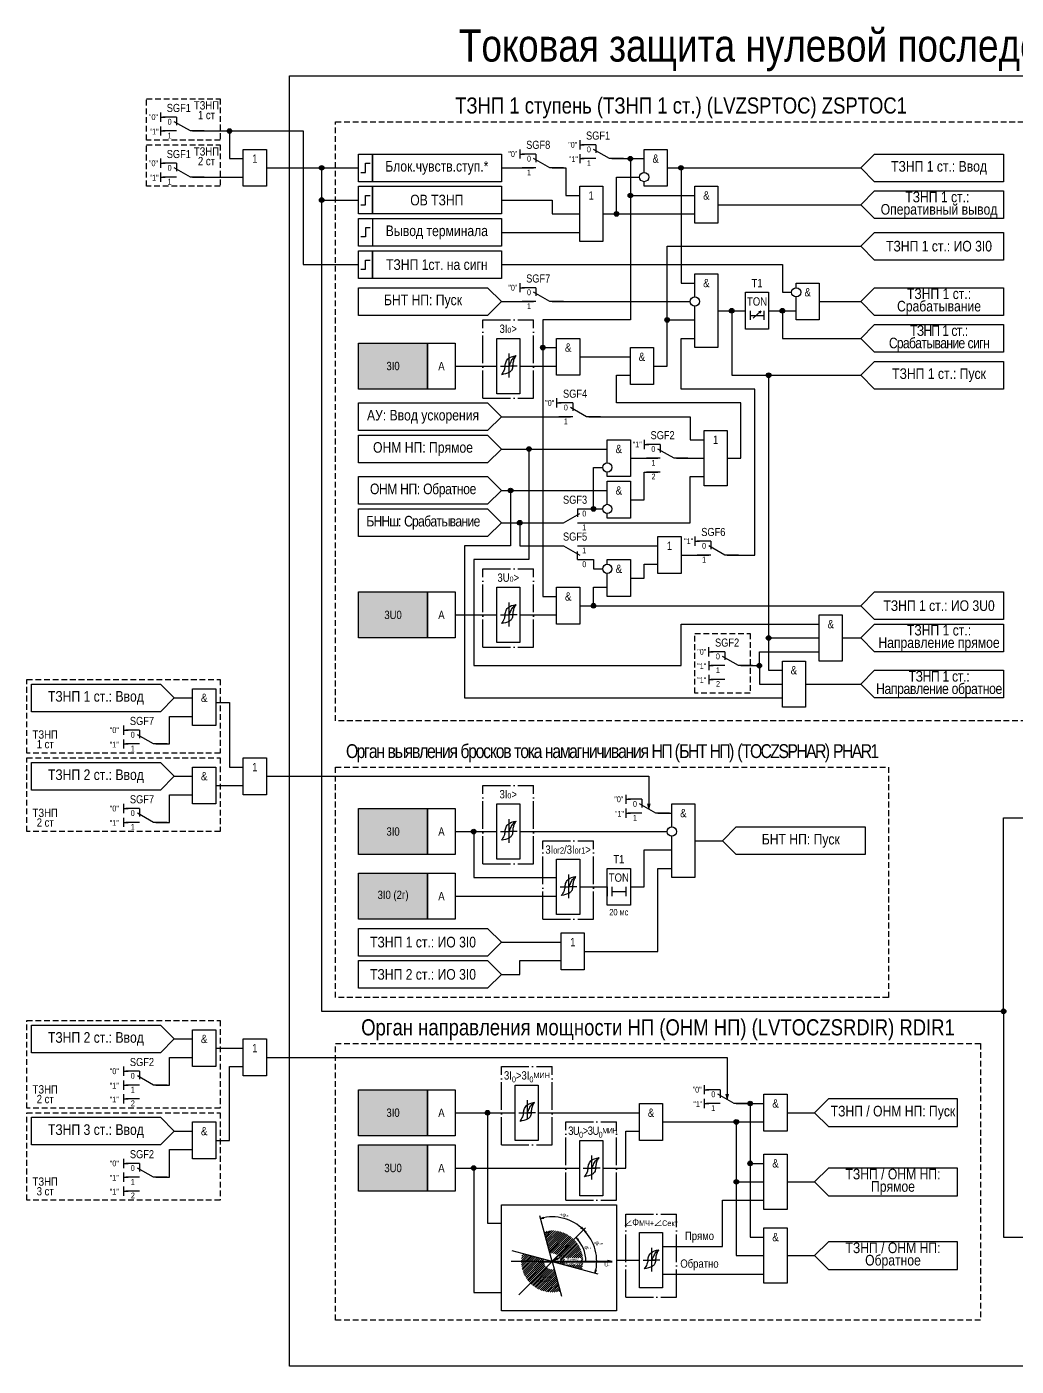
# Model space of a CAD drawing. Header units: millimetres. Extents: x -57 to 2715, y -449 to 291.
# Drawn here: x -57 to 157.8, y 0 to 290.6 of the extents above; entities that cross this region are included whole.
import ezdxf
from ezdxf.enums import TextEntityAlignment as Align

# ---------------------------------------------------------------- set-up
doc = ezdxf.new("R2010")
doc.units = ezdxf.units.MM
doc.linetypes.add('ACAD_ISO04W100', pattern=[30, 24, -3, 0, -3])
doc.linetypes.add('штриховая2', pattern=[0.375, 0.25, -0.125])
doc.layers.add('TEXT', color=7, linetype='Continuous', lineweight=25)
doc.layers.add('Основная', color=7, linetype='Continuous')
doc.styles.add('1.8_Gost_RD', font='ARIALN.TTF', dxfattribs={"height": 1.8})
doc.styles.add('2.5_Gost_RD', font='ARIALN.TTF', dxfattribs={"height": 2.5})
doc.styles.add('3.5_Gost_RD', font='ARIALN.TTF', dxfattribs={"height": 3.5})
doc.styles.add('5.0_Gost_RD', font='ARIALN.TTF', dxfattribs={"height": 5})
doc.styles.add('Вывод', font='ARIALN.TTF', dxfattribs={"height": 2.5})
doc.styles.add('Компонент', font='ARIALN.TTF', dxfattribs={"height": 3.5})

# ---------------------------------------------------------------- blocks, each defined once
blk = doc.blocks.new('*U90')
at = {"layer": 'Основная', "linetype": 'ACAD_ISO04W100', "ltscale": 0.25}
for p, q in [((0, 0), (11, 0)), ((0, -17), (0, 0)), ((11, -17), (11, 0)), ((0, -17), (11, -17))]:
    blk.add_line(p, q, dxfattribs=at)
at = {"layer": 'Основная', "style": 'Компонент'}
blk.add_attdef('ОУ', text='', height=3.5, dxfattribs=at).set_placement((11, 0), align=Align.MIDDLE_CENTER)
blk = doc.blocks.new('Точка')
at = {"ltscale": 100}
h = blk.add_hatch(color=256, dxfattribs=at)
h.dxf.hatch_style = 1
edge = h.paths.add_edge_path()
edge.add_arc((0, 0), 0.5, 0, 360)
blk.add_circle((0, 0), 0.5, dxfattribs=at)
blk = doc.blocks.new('*U71')
at = {"layer": 'Основная', "linetype": 'ACAD_ISO04W100', "ltscale": 0.25}
for p, q in [((0, 0), (11, 0)), ((0, -18), (0, 0)), ((11, -18), (11, 0)), ((0, -18), (11, -18))]:
    blk.add_line(p, q, dxfattribs=at)
at = {"layer": 'Основная', "style": 'Компонент'}
blk.add_attdef('ОУ', text='', height=3.5, dxfattribs=at).set_placement((11, 0), align=Align.MIDDLE_CENTER)
blk = doc.blocks.new('*U70')
at = {"layer": 'Основная', "linetype": 'ACAD_ISO04W100', "ltscale": 0.25}
for p, q in [((0, 0), (11, 0)), ((0, -17), (0, 0)), ((11, -17), (11, 0)), ((0, -17), (11, -17))]:
    blk.add_line(p, q, dxfattribs=at)
at = {"layer": 'Основная', "style": 'Компонент'}
blk.add_attdef('ОУ', text='', height=3.5, dxfattribs=at).set_placement((11, 0), align=Align.MIDDLE_CENTER)
blk = doc.blocks.new('*U80')
at = {"layer": 'Основная', "ltscale": 0.35}
blk.add_line((6, 6), (6, 2.5), dxfattribs=at)
at = {"layer": 'Основная', "color": 0}
blk.add_line((0, 0), (7, 4), dxfattribs=at)
blk = doc.blocks.new('*U92')
at = {"layer": 'Основная', "color": 0}
for p, q in [((-3, 6), (-9, 6)), ((-3, 0), (-9, 0)), ((9, 0), (3, 0))]:
    blk.add_line(p, q, dxfattribs=at)
at = {"layer": 'Основная', "color": 0, "ltscale": 0.25, "xscale": -1}
blk.add_blockref('*U80', (3, 0), dxfattribs=at)
at = {"layer": 'Основная'}
for tag, height, style, p in [('ОУ', 3.5, 'Компонент', (-2, 10)), ('В1', 2.5, 'Вывод', (-13, 6)), ('В2', 2.5, 'Вывод', (-6, 4)), ('В3', 2.5, 'Вывод', (-6, -2))]:
    blk.add_attdef(tag, text='', height=height, dxfattribs=dict(at, style=style)).set_placement(p, align=Align.MIDDLE_CENTER)
blk = doc.blocks.new('*U95')
at = {"layer": 'Основная', "color": 0}
for p, q in [((3, 6), (9, 6)), ((-9, 0), (-3, 0)), ((3, 0), (9, 0))]:
    blk.add_line(p, q, dxfattribs=at)
at = {"layer": 'Основная', "color": 0, "ltscale": 0.25}
blk.add_blockref('*U80', (-3, 0), dxfattribs=at)
at = {"layer": 'Основная'}
for tag, height, style, p in [('В2', 2.5, 'Вывод', (6, 8)), ('В1', 2.5, 'Вывод', (14, 6)), ('В3', 2.5, 'Вывод', (6, 2)), ('ОУ', 3.5, 'Компонент', (2, -4))]:
    blk.add_attdef(tag, text='', height=height, dxfattribs=dict(at, style=style)).set_placement(p, align=Align.MIDDLE_CENTER)
blk = doc.blocks.new('*U94')
at = {"layer": 'Основная', "color": 0}
for p, q in [((-3, 6), (-9, 6)), ((-3, 0), (-9, 0)), ((9, 0), (3, 0))]:
    blk.add_line(p, q, dxfattribs=at)
at = {"layer": 'Основная', "color": 0, "ltscale": 0.25, "xscale": -1}
blk.add_blockref('*U80', (3, 0), dxfattribs=at)
at = {"layer": 'Основная'}
for tag, height, style, p in [('ОУ', 3.5, 'Компонент', (-2, 10)), ('В1', 2.5, 'Вывод', (-12.69, 6)), ('В2', 2.5, 'Вывод', (-6, 4)), ('В3', 2.5, 'Вывод', (-6, -2))]:
    blk.add_attdef(tag, text='', height=height, dxfattribs=dict(at, style=style)).set_placement(p, align=Align.MIDDLE_CENTER)
blk = doc.blocks.new('*U93')
at = {"layer": 'Основная', "color": 0}
for p, q in [((3, 6), (9, 6)), ((-9, 0), (-3, 0)), ((3, 0), (9, 0))]:
    blk.add_line(p, q, dxfattribs=at)
at = {"layer": 'Основная', "color": 0, "ltscale": 0.25}
blk.add_blockref('*U80', (-3, 0), dxfattribs=at)
at = {"layer": 'Основная'}
for tag, height, style, p in [('ОУ', 3.5, 'Компонент', (2, 10)), ('В1', 2.5, 'Вывод', (13, 6)), ('В2', 2.5, 'Вывод', (6, 4)), ('В3', 2.5, 'Вывод', (6, -2))]:
    blk.add_attdef(tag, text='', height=height, dxfattribs=dict(at, style=style)).set_placement(p, align=Align.MIDDLE_CENTER)
blk = doc.blocks.new('*U91')
at = {"layer": 'Основная', "color": 0}
for p, q in [((-3, 6), (-9, 6)), ((-3, 0), (-9, 0)), ((9, 0), (3, 0))]:
    blk.add_line(p, q, dxfattribs=at)
at = {"layer": 'Основная', "color": 0, "ltscale": 0.25, "xscale": -1}
blk.add_blockref('*U80', (3, 0), dxfattribs=at)
at = {"layer": 'Основная'}
for tag, height, style, p in [('ОУ', 3.5, 'Компонент', (-2, 10)), ('В1', 2.5, 'Вывод', (-14, 6)), ('В2', 2.5, 'Вывод', (-6, 4)), ('В3', 2.5, 'Вывод', (-6, -2))]:
    blk.add_attdef(tag, text='', height=height, dxfattribs=dict(at, style=style)).set_placement(p, align=Align.MIDDLE_CENTER)

msp = doc.modelspace()

# ---------------------------------------------------------------- hatches: boundary and pattern name
at = {"ltscale": 100, "true_color": 0xf7941d}
h = msp.add_hatch(color=30, dxfattribs=at)
h.dxf.hatch_style = 1
h.paths.add_polyline_path([(15, 222), (30, 222), (30, 212), (15, 212)])
h = msp.add_hatch(color=30, dxfattribs=at)
h.dxf.hatch_style = 1
h.paths.add_polyline_path([(15, 168), (30, 168), (30, 158), (15, 158)])
h = msp.add_hatch(color=30, dxfattribs=at)
h.dxf.hatch_style = 1
h.paths.add_polyline_path([(15, 121), (30, 121), (30, 111), (15, 111)])
h = msp.add_hatch(color=30, dxfattribs=at)
h.dxf.hatch_style = 1
h.paths.add_polyline_path([(15, 107), (30, 107), (30, 97), (15, 97)])
h = msp.add_hatch(color=30, dxfattribs=at)
h.dxf.hatch_style = 1
h.paths.add_polyline_path([(15, 60), (30, 60), (30, 50), (15, 50)])
h = msp.add_hatch(color=30, dxfattribs=at)
h.dxf.hatch_style = 1
h.paths.add_polyline_path([(15, 48), (30, 48), (30, 38), (15, 38)])
at = {"ltscale": 100}
h = msp.add_hatch(color=256, dxfattribs=at)
h.dxf.hatch_style = 1
h.paths.add_polyline_path([(54.5257, 32.0776), (55.2267, 32.1181, -0.30517304), (55.1188, 32.2178)])
h.paths.add_polyline_path([(54.5257, 32.0776), (55.1188, 32.2178, -0.30517304), (55.1706, 32.3554)])
h = msp.add_hatch(dxfattribs=at)
h.set_pattern_fill('ANSI31', color=256, scale=0.1)
h.set_pattern_definition([(45, (-194.7705, 101.0334), (-0.2245064, 0.2245064), [])])
h.paths.add_polyline_path([(55.2996, 29.1895), (56.5728, 24.4379, -0.49314543), (58.7941, 22.7334, -0.06554346), (58.734, 22.2767), (63.4856, 21.0035, 0.06554346), (63.7134, 22.7334, 0.49314543)])
h.paths.add_polyline_path([(58.9777, 24.5367), (60.0036, 24.5367), (60.0036, 23.5951), (58.9777, 23.5951)], flags=0)
h.paths.add_polyline_path([(60.8933, 26.2001), (61.5109, 26.2001), (61.5109, 25.1853), (60.8933, 25.1853)], flags=0)
h.paths.add_polyline_path([(59.7, 23.5323), (63.3952, 23.5323), (63.3952, 22.0677), (59.7, 22.0677)], flags=16)
h.paths.add_polyline_path([(55.2649, 22.7334, -0.06554346), (55.325, 23.1901), (50.5734, 24.4633, 0.06554346), (50.3456, 22.7334, 0.49314543), (58.7594, 16.2773), (57.4862, 21.0289, -0.49314543)])
h.paths.add_polyline_path([(53.8314, 19.7373), (57.4999, 19.7373), (57.4999, 18.1043), (53.8314, 18.1043)], flags=0)
h.paths.add_polyline_path([(58.8606, 23.3071), (60.0867, 23.3071), (60.0867, 24.8226), (58.8606, 24.8226)], flags=24)
h.paths.add_polyline_path([(59.6168, 21.8689), (63.3607, 21.8689), (63.3607, 23.7432), (59.6168, 23.7432)], flags=25)
h.paths.add_polyline_path([(60.7993, 24.9732), (61.5724, 24.9732), (61.5724, 26.4887), (60.7993, 26.4887)], flags=24)
h.paths.add_polyline_path([(53.7813, 18.0079), (57.5252, 18.0079), (57.5252, 19.8822), (53.7813, 19.8822)], flags=24)
h = msp.add_hatch(color=256, dxfattribs=at)
h.dxf.hatch_style = 1
h.paths.add_polyline_path([(63.8699, 29.5738), (63.4519, 30.138, -0.30517304), (63.4276, 29.9931)])
h.paths.add_polyline_path([(63.8699, 29.5738), (63.4276, 29.9931, -0.30517304), (63.2842, 29.961)])
h = msp.add_hatch(color=256, dxfattribs=at)
h.dxf.hatch_style = 1
h.paths.add_polyline_path([(63.8699, 29.5738), (64.2549, 28.9867, -0.30517304), (64.2875, 29.13)])
h.paths.add_polyline_path([(63.8699, 29.5738), (64.2875, 29.13, -0.30517304), (64.4325, 29.1538)])
h = msp.add_hatch(color=256, dxfattribs=at)
h.dxf.hatch_style = 1
h.paths.add_polyline_path([(60.6357, 26.3397), (59.7736, 25.7359, -0.30517304), (59.9898, 25.6937)])
h.paths.add_polyline_path([(60.6357, 26.3397), (59.9898, 25.6937, -0.30517304), (60.032, 25.4775)])
h = msp.add_hatch(color=256, dxfattribs=at)
h.dxf.hatch_style = 1
h.paths.add_polyline_path([(62.2178, 27.9217), (62.5955, 27.3298, -0.30517304), (62.6298, 27.4727)])
h.paths.add_polyline_path([(62.2178, 27.9217), (62.6298, 27.4727, -0.30517304), (62.7751, 27.4947)])
h = msp.add_hatch(color=256, dxfattribs=at)
h.dxf.hatch_style = 1
h.paths.add_polyline_path([(58.6182, 23.5014), (58.0474, 23.0926, 0.30517304), (58.0687, 23.238)])
h.paths.add_polyline_path([(58.6182, 23.5014), (58.0687, 23.238, 0.30517304), (57.942, 23.3125)])
h = msp.add_hatch(color=256, dxfattribs=at)
h.dxf.hatch_style = 1
h.paths.add_polyline_path([(66.3737, 20.2296), (66.6518, 20.8744, -0.30517304), (66.5142, 20.8226)])
h.paths.add_polyline_path([(66.3737, 20.2296), (66.5142, 20.8226, -0.30517304), (66.4145, 20.9306)])
h = msp.add_hatch(color=256, dxfattribs=at)
h.dxf.hatch_style = 1
h.paths.add_polyline_path([(70.0859, 22.7334), (69.0494, 22.9162, -0.30517304), (69.1724, 22.7334)])
h.paths.add_polyline_path([(70.0859, 22.7334), (69.1724, 22.7334, -0.30517304), (69.0494, 22.5506)])

# ---------------------------------------------------------------- linework, layer by layer
at = {"color": 6, "ltscale": 100}
for p, q in [((-28, 272), (-28, 270)), ((-28, 271), (-27, 271)), ((-28, 269), (-28, 267)), ((-28, 268), (-27, 268)), ((-28, 262), (-28, 260)), ((-28, 261), (-27, 261)), ((-28, 259), (-28, 257)), ((-28, 258), (-27, 258)), ((91, 154), (91, 156)), ((91, 155), (92, 155)), ((91, 153), (91, 151)), ((91, 152), (92, 152)), ((91, 150), (91, 148)), ((91, 149), (92, 149)), ((94.5, 149), (91.5, 149)), ((-36, 139), (-36, 137)), ((-36, 138), (-35, 138)), ((-36, 136), (-36, 134)), ((-36, 135), (-35, 135)), ((-36, 122), (-36, 120)), ((-36, 121), (-35, 121)), ((-36, 119), (-36, 117)), ((-36, 118), (-35, 118)), ((-36, 65), (-36, 63)), ((-36, 64), (-35, 64)), ((-36, 62), (-36, 60)), ((-36, 61), (-35, 61)), ((-36, 59), (-36, 57)), ((-36, 58), (-35, 58)), ((-32.5, 58), (-35.5, 58)), ((-36, 45), (-36, 43)), ((-36, 44), (-35, 44)), ((-36, 42), (-36, 40)), ((-36, 41), (-35, 41)), ((-36, 39), (-36, 37)), ((-36, 38), (-35, 38)), ((-32.5, 38), (-35.5, 38))]:
    msp.add_line(p, q, dxfattribs=at)
at = {"ltscale": 100}
for p, q in [((63, 266), (63, 264)), ((63, 265), (64, 265)), ((50, 264), (50, 262)), ((50, 263), (51, 263)), ((63, 263), (63, 261)), ((63, 262), (64, 262)), ((50, 235), (50, 233)), ((50, 234), (51, 234)), ((58, 210), (58, 208)), ((58, 209), (59, 209)), ((77, 201), (77, 199)), ((77, 200), (78, 200)), ((80.5, 194), (77.5, 194)), ((88, 180), (88, 178)), ((88, 179), (89, 179)), ((73, 124), (73, 122)), ((73, 123), (74, 123)), ((73, 121), (73, 119)), ((73, 120), (74, 120)), ((97, 117), (94, 114)), ((97, 117), (125, 117)), ((125, 117), (125, 111)), ((94, 114), (97, 111)), ((125, 111), (97, 111)), ((90, 61), (90, 59)), ((90, 60), (91, 60)), ((90, 58), (90, 56)), ((90, 57), (91, 57)), ((108, 55), (114, 55)), ((108, 40), (114, 40)), ((57.0295, 22.7334), (54.3708, 32.6557)), ((54.5257, 32.0776), (55.1706, 32.3554)), ((54.5257, 32.0776), (55.2267, 32.1181)), ((57.0295, 22.7334), (64.2931, 29.997)), ((63.8699, 29.5738), (63.2842, 29.961)), ((63.8699, 29.5738), (63.4519, 30.138)), ((63.8699, 29.5738), (64.4325, 29.1538)), ((63.8699, 29.5738), (64.2549, 28.9867)), ((60.6357, 26.3397), (59.7736, 25.7359)), ((60.6357, 26.3397), (60.032, 25.4775)), ((62.2178, 27.9217), (62.7751, 27.4947)), ((62.2178, 27.9217), (62.5955, 27.3298)), ((57.0295, 22.7334), (48.3404, 25.0616)), ((57.0295, 22.7334), (58.6182, 23.5014)), ((58.6182, 23.5014), (57.942, 23.3125)), ((58.6182, 23.5014), (58.0474, 23.0926)), ((108, 24), (114, 24)), ((57.0295, 22.7334), (48.1295, 22.7334)), ((57.0295, 22.7334), (49.7659, 15.4698)), ((57.0295, 22.7334), (66.9518, 20.0747)), ((57.0295, 22.7334), (59.0533, 15.1805)), ((66.3737, 20.2296), (66.4145, 20.9306)), ((66.3737, 20.2296), (66.6518, 20.8744)), ((70.0859, 22.7334), (69.0494, 22.9162)), ((70.0859, 22.7334), (69.0494, 22.5506))]:
    msp.add_line(p, q, dxfattribs=at)
at = {"color": 7, "ltscale": 100}
for p, q in [((100.6716, 227.4146), (102.3426, 228.9005)), ((102.3426, 228.9005), (101.8206, 228.6777)), ((102.3426, 228.9005), (102.0758, 228.4341)), ((45.7865, 217.0009), (47.6014, 217.0009)), ((49.4163, 217.0028), (47.6014, 217.0009)), ((45.7865, 163.0009), (47.6014, 163.0009)), ((49.4163, 163.0028), (47.6014, 163.0009)), ((45.7865, 116.0009), (47.6014, 116.0009)), ((49.4163, 116.0028), (47.6014, 116.0009)), ((58.7865, 104.0009), (60.6014, 104.0009)), ((62.4163, 104.0028), (60.6014, 104.0009)), ((49.7865, 55.0009), (51.6014, 55.0009)), ((50.8108, 55), (52.491, 55)), ((53.4163, 55.0028), (51.6014, 55.0009)), ((63.7865, 43.0009), (65.6014, 43.0009)), ((64.8108, 43), (66.491, 43)), ((67.4163, 43.0028), (65.6014, 43.0009)), ((76.7865, 23.0009), (78.6014, 23.0009)), ((77.8108, 23), (79.491, 23)), ((80.4163, 23.0028), (78.6014, 23.0009))]:
    msp.add_line(p, q, dxfattribs=at)
for p, q in [((47.6, 219.72), (47.6, 214.52)), ((47.6, 165.72), (47.6, 160.52)), ((47.6, 118.72), (47.6, 113.52)), ((60.6, 106.72), (60.6, 101.52)), ((51.6, 57.72), (51.6, 53.52)), ((65.6, 45.72), (65.6, 40.52)), ((78.6, 25.72), (78.6, 20.52))]:
    msp.add_line(p, q)
at = {"lineweight": 40, "ltscale": 100}
for p, q in [((57.0295, 22.7334), (60.6357, 26.3397)), ((54.1511, 22.7334), (70.0859, 22.7334))]:
    msp.add_line(p, q, dxfattribs=at)
at = {"color": 3, "ltscale": 100}
msp.add_lwpolyline([(0, 280), (320, 280), (320, 0), (0, 0)], close=True, dxfattribs=at)
at = {"color": 6, "linetype": 'штриховая2', "ltscale": 5}
for points in [[(-31, 275), (-15, 275), (-15, 266), (-31, 266)], [(-31, 265), (-15, 265), (-15, 256), (-31, 256)], [(88, 159), (100, 159), (100, 146), (88, 146)], [(-57, 149), (-15, 149), (-15, 133), (-57, 133)], [(-57, 132), (-15, 132), (-15, 116), (-57, 116)], [(-57, 75), (-15, 75), (-15, 56), (-57, 56)], [(-57, 55), (-15, 55), (-15, 36), (-57, 36)]]:
    msp.add_lwpolyline(points, close=True, dxfattribs=at)
at = {"color": 6, "ltscale": 100}
for points in [[(-21, 268), (3, 268), (3, 239), (15, 239)], [(-21, 268), (-13, 268), (-13, 262), (-10, 262)], [(-5, 260), (15, 260)], [(-5, 260), (7, 260), (7, 77), (155, 77), (155, 28), (165, 28)], [(-5, 260), (7, 260), (7, 253), (15, 253)], [(-5, 260), (7, 260)], [(-5, 260), (7, 260), (7, 77), (155, 77), (155, 119), (165, 119)], [(-21, 258), (-10, 258)], [(93, 229), (96, 229), (96, 215), (104, 215), (104, 158), (115, 158)], [(93, 229), (96, 229), (96, 215), (104, 215), (104, 151), (107, 151)], [(46, 199), (52, 199), (52, 175), (40, 175), (40, 152), (85, 152), (85, 161), (115, 161)], [(46, 190), (48, 190), (48, 178), (38, 178), (38, 145), (107, 145)], [(120, 158), (124, 158)], [(98, 152), (102, 152), (102, 155), (115, 155)], [(99, 152), (102, 152), (102, 148), (107, 148)], [(112, 148), (124, 148)], [(-25, 145), (-21, 145)], [(-16, 144), (-13, 144), (-13, 130), (-10, 130)], [(-29, 135), (-26, 135), (-26, 141), (-21, 141)], [(-25, 128), (-21, 128)], [(-5, 128), (78, 128), (78, 120.8571)], [(-16, 126), (-10, 126)], [(-29, 118), (-26, 118), (-26, 124), (-21, 124)], [(77.7241, 122), (78, 120.8571), (78.2759, 122)], [(-25, 71), (-21, 71)], [(-29, 61), (-26, 61), (-26, 67), (-21, 67)], [(-16, 69), (-10, 69)], [(-5, 67), (95, 67), (95, 57.8571)], [(-16, 49), (-13, 49), (-13, 65), (-10, 65)], [(94.7241, 59), (95, 57.8571), (95.2759, 59)], [(-25, 51), (-21, 51)], [(-29, 41), (-26, 41), (-26, 47), (-21, 47)]]:
    msp.add_lwpolyline(points, dxfattribs=at)
at = {"linetype": 'штриховая2', "ltscale": 5}
for points in [[(10, 270), (160, 270), (160, 140), (10, 140)], [(10, 130), (130, 130), (130, 80), (10, 80)]]:
    msp.add_lwpolyline(points, close=True, dxfattribs=at)
at = {"color": 6, "ltscale": 100}
for points in [[(-10, 264), (-5, 264), (-5, 256), (-10, 256)], [(115, 163), (120, 163), (120, 153), (115, 153)], [(155, 161), (155, 155), (127, 155), (124, 158), (127, 161)], [(107, 153), (112, 153), (112, 143), (107, 143)], [(124, 148), (127, 151), (155, 151), (155, 145), (127, 145)], [(-28, 148), (-25, 145), (-28, 142), (-56, 142), (-56, 148)], [(-21, 147), (-16, 147), (-16, 139), (-21, 139)], [(-28, 131), (-25, 128), (-28, 125), (-56, 125), (-56, 131)], [(-10, 132), (-5, 132), (-5, 124), (-10, 124)], [(-21, 130), (-16, 130), (-16, 122), (-21, 122)], [(-28, 74), (-25, 71), (-28, 68), (-56, 68), (-56, 74)], [(-21, 73), (-16, 73), (-16, 65), (-21, 65)], [(-10, 71), (-5, 71), (-5, 63), (-10, 63)], [(-28, 54), (-25, 51), (-28, 48), (-56, 48), (-56, 54)], [(-21, 53), (-16, 53), (-16, 45), (-21, 45)]]:
    msp.add_lwpolyline(points, close=True, dxfattribs=at)
at = {"ltscale": 100}
for points in [[(15, 263), (18, 263), (18, 257), (15, 257)], [(18, 263), (46, 263), (46, 257), (18, 257)], [(155, 263), (155, 257), (127, 257), (124, 260), (127, 263)], [(15, 256), (18, 256), (18, 250), (15, 250)], [(18, 256), (46, 256), (46, 250), (18, 250)], [(63, 256), (68, 256), (68, 244), (63, 244)], [(88, 256), (93, 256), (93, 248), (88, 248)], [(155, 249), (127, 249), (124, 252), (127, 255), (155, 255)], [(15, 249), (18, 249), (18, 243), (15, 243)], [(15, 249), (46, 249), (46, 243), (15, 243)], [(155, 246), (155, 240), (127, 240), (124, 243), (127, 246)], [(15, 242), (18, 242), (18, 236), (15, 236)], [(18, 242), (46, 242), (46, 236), (18, 236)], [(43, 234), (46, 231), (43, 228), (15, 228), (15, 234)], [(99, 233), (104, 233), (104, 225), (99, 225)], [(124, 231), (127, 234), (155, 234), (155, 228), (127, 228)], [(124, 223), (127, 226), (155, 226), (155, 220), (127, 220)], [(15, 222), (30, 222), (30, 212), (15, 212)], [(30, 222), (36, 222), (36, 212), (30, 212)], [(45, 223), (50, 223), (50, 211), (45, 211)], [(58, 223), (63, 223), (63, 215), (58, 215)], [(74, 221), (79, 221), (79, 213), (74, 213)], [(124, 215), (127, 218), (155, 218), (155, 212), (127, 212)], [(43, 209), (46, 206), (43, 203), (15, 203), (15, 209)], [(43, 202), (46, 199), (43, 196), (15, 196), (15, 202)], [(90, 203), (95, 203), (95, 191), (90, 191)], [(43, 193), (46, 190), (43, 187), (15, 187), (15, 193)], [(43, 186), (46, 183), (43, 180), (15, 180), (15, 186)], [(80, 180), (85, 180), (85, 172), (80, 172)], [(45, 169), (50, 169), (50, 157), (45, 157)], [(58, 169), (63, 169), (63, 161), (58, 161)], [(15, 168), (30, 168), (30, 158), (15, 158)], [(30, 168), (36, 168), (36, 158), (30, 158)], [(155, 168), (155, 162), (127, 162), (124, 165), (127, 168)], [(15, 121), (30, 121), (30, 111), (15, 111)], [(30, 121), (36, 121), (36, 111), (30, 111)], [(45, 122), (50, 122), (50, 110), (45, 110)], [(58, 110), (63, 110), (63, 98), (58, 98)], [(69, 108), (74, 108), (74, 100), (69, 100)], [(15, 107), (30, 107), (30, 97), (15, 97)], [(30, 107), (36, 107), (36, 97), (30, 97)], [(59, 94), (64, 94), (64, 86), (59, 86)], [(15, 60), (30, 60), (30, 50), (15, 50)], [(30, 60), (36, 60), (36, 50), (30, 50)], [(49, 61), (54, 61), (54, 49), (49, 49)], [(103, 59), (108, 59), (108, 51), (103, 51)], [(76, 57), (81, 57), (81, 49), (76, 49)], [(145, 52), (145, 58), (117, 58), (114, 55), (117, 52)], [(15, 48), (30, 48), (30, 38), (15, 38)], [(30, 48), (36, 48), (36, 38), (30, 38)], [(63, 49), (68, 49), (68, 37), (63, 37)], [(103, 46), (108, 46), (108, 34), (103, 34)], [(117, 43), (114, 40), (117, 37), (145, 37), (145, 43)], [(46, 35), (71, 35), (71, 12), (46, 12)], [(103, 30), (108, 30), (108, 18), (103, 18)], [(76, 29), (81, 29), (81, 17), (76, 17)], [(145, 21), (145, 27), (117, 27), (114, 24), (117, 21)]]:
    msp.add_lwpolyline(points, close=True, dxfattribs=at)
for points in [[(70, 262), (74, 262), (74, 227), (55, 227), (55, 221), (58, 221)], [(70, 262), (74, 262), (74, 227), (55, 227), (55, 167), (58, 167)], [(70, 262), (77, 262)], [(70, 262), (74, 262), (74, 254), (88, 254)], [(77, 259), (77, 264), (82, 264), (82, 256), (77, 256), (77, 257)], [(46, 260), (53, 260)], [(57, 260), (60, 260), (60, 254), (63, 254)], [(82, 260), (124, 260)], [(82, 260), (85, 260), (85, 235), (88, 235)], [(68, 250), (71, 250), (71, 258), (76, 258)], [(46, 253), (57, 253), (57, 250), (63, 250)], [(68, 250), (88, 250)], [(93, 252), (124, 252)], [(46, 246), (63, 246)], [(79, 217), (82, 217), (82, 243), (124, 243)], [(46, 239), (107, 239), (107, 233), (109, 233)], [(88, 232), (88, 237), (93, 237), (93, 221), (88, 221), (88, 230)], [(110, 234), (110, 235), (115, 235), (115, 227), (110, 227), (110, 232)], [(46, 231), (53, 231)], [(57, 231), (87, 231)], [(115, 231), (124, 231)], [(79, 217), (82, 217), (82, 227), (88, 227)], [(93, 229), (96, 229)], [(93, 229), (99, 229)], [(93, 229), (96, 229), (96, 215), (124, 215)], [(100, 229), (100, 227)], [(100, 228), (103, 228)], [(103, 229), (103, 227)], [(104, 229), (110, 229)], [(104, 229), (107, 229), (107, 223), (124, 223)], [(95, 176), (101, 176), (101, 212), (85, 212), (85, 223), (88, 223)], [(63, 219), (74, 219)], [(36, 217), (45, 217)], [(50, 217), (58, 217)], [(95, 197), (98, 197), (98, 209), (71, 209), (71, 215), (74, 215)], [(46, 206), (61, 206)], [(65, 206), (87, 206), (87, 201), (90, 201)], [(69, 196), (69, 201), (74, 201), (74, 193), (69, 193), (69, 194)], [(46, 199), (69, 199)], [(63, 186), (66, 186), (66, 195), (68, 195)], [(74, 197), (80, 197)], [(84, 197), (90, 197)], [(63, 183), (87, 183), (87, 193), (90, 193)], [(69, 187), (69, 192), (74, 192), (74, 184), (69, 184), (69, 185)], [(74, 188), (77, 188), (77, 194), (80, 194)], [(46, 190), (69, 190)], [(63, 186), (68, 186)], [(46, 183), (59, 183)], [(46, 183), (50, 183), (50, 178), (59, 178)], [(69, 174), (69, 175), (74, 175), (74, 167), (69, 167), (69, 172)], [(85, 176), (91, 176)], [(74, 171), (77, 171), (77, 174), (80, 174)], [(63, 165), (66, 165), (66, 169), (69, 169)], [(36, 163), (45, 163)], [(50, 163), (58, 163)], [(63, 165), (124, 165)], [(80, 120), (83, 120)], [(83, 117), (83, 122), (88, 122), (88, 106), (83, 106), (83, 115)], [(36, 116), (45, 116)], [(36, 116), (40, 116), (40, 106), (58, 106)], [(50, 116), (82, 116)], [(88, 114), (94, 114)], [(74, 104), (77, 104), (77, 112), (83, 112)], [(64, 90), (80, 90), (80, 108), (83, 108)], [(36, 102), (58, 102)], [(63, 104), (69, 104)], [(69, 104), (69, 102)], [(70, 104), (70, 102)], [(70, 103), (73, 103)], [(73, 104), (73, 102)], [(15, 95), (43, 95), (46, 92), (43, 89), (15, 89), (15, 95)], [(46, 92), (59, 92)], [(15, 88), (43, 88), (46, 85), (43, 82), (15, 82), (15, 88)], [(46, 85), (50, 85), (50, 88), (59, 88)], [(97, 57), (103, 57)], [(97, 57), (100, 57), (100, 44), (103, 44)], [(97, 57), (100, 57), (100, 28), (103, 28)], [(36, 55), (49, 55)], [(36, 55), (43, 55), (43, 31), (46, 31)], [(54, 55), (76, 55)], [(81, 53), (103, 53)], [(81, 53), (97, 53), (97, 40), (103, 40)], [(81, 53), (97, 53), (97, 24), (103, 24)], [(68, 43), (73, 43), (73, 51), (76, 51)], [(36, 43), (63, 43)], [(36, 43), (40, 43), (40, 16), (46, 16)], [(81, 26), (94, 26), (94, 36), (103, 36)], [(71, 23), (76, 23)], [(81, 20), (103, 20)]]:
    msp.add_lwpolyline(points, dxfattribs=at)
at = {"lineweight": 30, "ltscale": 100}
for points in [[(15.5, 259), (16.5, 259), (16.5, 261), (17.5, 261)], [(15.5, 252), (16.5, 252), (16.5, 254), (17.5, 254)], [(17.5, 247), (16.5, 247), (16.5, 245), (15.5, 245)], [(15.5, 238), (16.5, 238), (16.5, 240), (17.5, 240)]]:
    msp.add_lwpolyline(points, dxfattribs=at)
at = {"color": 3, "ltscale": 100}
for points in [[(63, 178), (80, 178)], [(63, 175), (66, 175), (66, 173), (68, 173)]]:
    msp.add_lwpolyline(points, dxfattribs=at)
at = {"color": 7, "linetype": 'штриховая2', "ltscale": 5}
msp.add_lwpolyline([(10, 70), (150, 70), (150, 10), (10, 10)], close=True, dxfattribs=at)
at = {"ltscale": 100}
for centre in [(77, 258), (110, 233), (88, 231), (69, 195), (69, 186), (69, 173), (83, 116)]:
    msp.add_circle(centre, 1, dxfattribs=at)
for centre, radius, start, end in [((57.0295, 22.7334), 9.6738, 345, 105), ((55.2469, 32.2481), 0.1316, 125.419256, 261.185463), ((63.3321, 30.0836), 0.1316, 248.652429, 24.418636), ((64.3777, 29.0341), 0.1316, 65.368542, 201.134749), ((57.0295, 22.7334), 7.3374, 0, 45), ((62.7188, 27.3757), 0.1316, 64.653755, 200.419963), ((57.95, 23.1812), 0.1316, 317.723184, 93.489392), ((59.8503, 25.5542), 0.1973, 337.116896, 112.883104), ((66.5445, 20.9507), 0.1316, 188.788138, 324.554345), ((68.9751, 22.7334), 0.1973, 292.116896, 67.883104)]:
    msp.add_arc(centre, radius, start, end, dxfattribs=at)
for points in [[(46.8, 216.92), (46.9527, 217.7081), (47.4415, 218.5439), (49.2, 219.257)], [(47.6014, 217.0009), (48, 217.72), (48.4669, 218.5973), (49.2, 219.257)], [(48.4795, 216.92), (48.6, 217.7081), (48.8118, 218.5439), (49.2, 219.257)], [(46.8, 216.92), (46.6, 216.1319), (46, 215.12)], [(48.4795, 216.92), (48.2473, 216.1319), (47.7586, 215.6696), (46, 215.12)], [(46.8, 162.92), (46.6, 162.1319), (46, 161.12)], [(48.4795, 162.92), (48.2473, 162.1319), (47.7586, 161.6696), (46, 161.12)], [(46.8, 162.92), (46.9527, 163.7081), (47.4415, 164.5439), (49.2, 165.257)], [(47.6014, 163.0009), (48, 163.72), (48.4669, 164.5973), (49.2, 165.257)], [(48.4795, 162.92), (48.6, 163.7081), (48.8118, 164.5439), (49.2, 165.257)], [(46.8, 115.92), (46.9527, 116.7081), (47.4415, 117.5439), (49.2, 118.257)], [(47.6014, 116.0009), (48, 116.72), (48.4669, 117.5973), (49.2, 118.257)], [(48.4795, 115.92), (48.6, 116.7081), (48.8118, 117.5439), (49.2, 118.257)], [(46.8, 115.92), (46.6, 115.1319), (46, 114.12)], [(48.4795, 115.92), (48.2473, 115.1319), (47.7586, 114.6696), (46, 114.12)], [(59.8, 103.92), (59.9527, 104.7081), (60.4415, 105.5439), (62.2, 106.257)], [(60.6014, 104.0009), (61, 104.72), (61.4669, 105.5973), (62.2, 106.257)], [(61.4795, 103.92), (61.6, 104.7081), (61.8118, 105.5439), (62.2, 106.257)], [(59.8, 103.92), (59.6, 103.1319), (59, 102.12)], [(61.4795, 103.92), (61.2473, 103.1319), (60.7586, 102.6696), (59, 102.12)], [(50.8, 54.92), (50.9527, 55.7081), (51.4415, 56.5439), (53.2, 57.257)], [(51.6014, 55.0009), (52, 55.72), (52.4669, 56.5973), (53.2, 57.257)], [(52.4795, 54.92), (52.6, 55.7081), (52.8118, 56.5439), (53.2, 57.257)], [(50.8, 54.92), (50.6, 54.1319), (50, 53.12)], [(52.4795, 54.92), (52.2473, 54.1319), (51.7586, 53.6696), (50, 53.12)], [(64.8, 42.92), (64.9527, 43.7081), (65.4415, 44.5439), (67.2, 45.257)], [(65.6014, 43.0009), (66, 43.72), (66.4669, 44.5973), (67.2, 45.257)], [(66.4795, 42.92), (66.6, 43.7081), (66.8118, 44.5439), (67.2, 45.257)], [(64.8, 42.92), (64.6, 42.1319), (64, 41.12)], [(66.4795, 42.92), (66.2473, 42.1319), (65.7586, 41.6696), (64, 41.12)], [(77.8, 22.92), (77.9527, 23.7081), (78.4415, 24.5439), (80.2, 25.257)], [(78.6014, 23.0009), (79, 23.72), (79.4669, 24.5973), (80.2, 25.257)], [(79.4795, 22.92), (79.6, 23.7081), (79.8118, 24.5439), (80.2, 25.257)], [(77.8, 22.92), (77.6, 22.1319), (77, 21.12)], [(79.4795, 22.92), (79.2473, 22.1319), (78.7586, 21.6696), (77, 21.12)]]:
    msp.add_spline(points, degree=3)

# ---------------------------------------------------------------- block references
for p in [(-13, 268), (74, 262), (7, 260), (85, 260), (7, 253), (74, 254), (71, 250), (82, 227), (96, 229), (107, 229), (55, 221), (104, 215), (52, 199), (48, 190), (66, 186), (50, 183), (66, 165), (40, 116), (155, 77), (43, 55), (100, 57), (97, 53), (100, 44), (40, 43), (97, 40)]:
    msp.add_blockref('Точка', p, dxfattribs=at)
at = {"color": 6, "ltscale": 100}
for p in [(104, 158), (102, 152)]:
    msp.add_blockref('Точка', p, dxfattribs=at)
at = {"layer": 'Основная', "color": 6, "ltscale": 0.25, "xscale": 0.5, "yscale": 0.5, "zscale": 0.5}
for name, p, values in [('*U92', (-23, 268), {'ОУ': 'SGF1', 'В1': '"0"', 'В2': '0', 'В3': '1'}), ('*U92', (-23, 258), {'ОУ': 'SGF1', 'В1': '"0"', 'В2': '0', 'В3': '1'}), ('*U92', (96, 152), {'ОУ': 'SGF2', 'В1': '"0"', 'В2': '0', 'В3': '1'}), ('*U91', (-31, 135), {'ОУ': 'SGF7', 'В1': '"0"', 'В2': '0', 'В3': '1'}), ('*U91', (-31, 118), {'ОУ': 'SGF7', 'В1': '"0"', 'В2': '0', 'В3': '1'}), ('*U91', (-31, 61), {'ОУ': 'SGF2', 'В1': '"0"', 'В2': '0', 'В3': '1'}), ('*U91', (-31, 41), {'ОУ': 'SGF2', 'В1': '"0"', 'В2': '0', 'В3': '1'})]:
    msp.add_blockref(name, p, dxfattribs=at).add_auto_attribs(values)
at = {"layer": 'Основная', "ltscale": 0.25, "xscale": 0.5, "yscale": 0.5, "zscale": 0.5}
for name, p, values in [('*U92', (68, 262), {'ОУ': 'SGF1', 'В1': '"0"', 'В2': '0', 'В3': '1'}), ('*U92', (55, 260), {'ОУ': 'SGF8', 'В1': '"0"', 'В2': '0', 'В3': '1'}), ('*U92', (55, 231), {'ОУ': 'SGF7', 'В1': '"0"', 'В2': '0', 'В3': '1'}), ('*U92', (63, 206), {'ОУ': 'SGF4', 'В1': '"0"', 'В2': '0', 'В3': '1'}), ('*U92', (82, 197), {'ОУ': 'SGF2', 'В1': '"1"', 'В2': '0', 'В3': '1'}), ('*U94', (93, 176), {'ОУ': 'SGF6', 'В1': '"1"', 'В2': '0', 'В3': '1'})]:
    msp.add_blockref(name, p, dxfattribs=at).add_auto_attribs(values)
at = {"layer": 'Основная', "ltscale": 0.25}
for name, p in [('*U70', (42, 227)), ('*U70', (42, 173)), ('*U70', (42, 126)), ('*U70', (55, 114)), ('*U90', (46, 65)), ('*U90', (60, 53)), ('*U71', (73, 33))]:
    msp.add_blockref(name, p, dxfattribs=at)
ref = msp.add_blockref('*U93', (61, 183), dxfattribs=dict(at, xscale=0.5, yscale=0.5, zscale=0.5))
ref.add_attrib('ОУ', 'SGF3', dxfattribs={"height": 1.75, "style": 'Компонент'}).set_placement((62, 188), align=Align.MIDDLE_CENTER)
ref.add_attrib('В2', '0', dxfattribs={"height": 1.25, "style": 'Вывод'}).set_placement((64, 185), align=Align.MIDDLE_CENTER)
ref.add_attrib('В3', '1', dxfattribs={"height": 1.25, "style": 'Вывод'}).set_placement((64, 182), align=Align.MIDDLE_CENTER)
at = {"layer": 'Основная', "color": 3, "ltscale": 0.25}
ref = msp.add_blockref('*U95', (61, 178), dxfattribs=dict(at, xscale=-0.5, yscale=0.5, zscale=0.5, rotation=180))
ref.add_attrib('ОУ', 'SGF5', dxfattribs={"height": 1.75, "style": 'Компонент'}).set_placement((62, 180), align=Align.MIDDLE_CENTER)
ref.add_attrib('В2', '0', dxfattribs={"height": 1.25, "style": 'Вывод'}).set_placement((64, 174), align=Align.MIDDLE_CENTER)
ref.add_attrib('В3', '1', dxfattribs={"height": 1.25, "style": 'Вывод'}).set_placement((64, 177), align=Align.MIDDLE_CENTER)
at = {"layer": 'Основная', "ltscale": 0.25}
ref = msp.add_blockref('*U92', (78, 120), dxfattribs=dict(at, xscale=0.5, yscale=0.5, zscale=0.5))
ref.add_attrib('В1', '"0"', dxfattribs={"height": 1.25, "style": 'Вывод'}).set_placement((71.5, 123), align=Align.MIDDLE_CENTER)
ref.add_attrib('В2', '0', dxfattribs={"height": 1.25, "style": 'Вывод'}).set_placement((75, 122), align=Align.MIDDLE_CENTER)
ref.add_attrib('В3', '1', dxfattribs={"height": 1.25, "style": 'Вывод'}).set_placement((75, 119), align=Align.MIDDLE_CENTER)
ref = msp.add_blockref('*U92', (95, 57), dxfattribs=dict(at, xscale=0.5, yscale=0.5, zscale=0.5))
ref.add_attrib('В1', '"0"', dxfattribs={"height": 1.25, "style": 'Вывод'}).set_placement((88.5, 60), align=Align.MIDDLE_CENTER)
ref.add_attrib('В2', '0', dxfattribs={"height": 1.25, "style": 'Вывод'}).set_placement((92, 59), align=Align.MIDDLE_CENTER)
ref.add_attrib('В3', '1', dxfattribs={"height": 1.25, "style": 'Вывод'}).set_placement((92, 56), align=Align.MIDDLE_CENTER)

# ---------------------------------------------------------------- texts
at = {"color": 30, "ltscale": 100, "attachment_point": 5}
for s, insert, char_height, width, style in [('{\\C3;Токовая защита нулевой последовательности (ТЗНП) (LVZSTOC)}', (160, 285.5), 7, 320, '3.5_Gost_RD'), ('\\pxsm0.7;ТЗНП \\P1 ст', (-18, 272.5), 1.8, 6, '2.5_Gost_RD'), ('ТЗНП 1 ступень (ТЗНП 1 ст.) (LVZSPTOC) {\\C6;ZSPTOC1}', (85, 273), 3.5, 150, '3.5_Gost_RD'), ('\\pxsm0.7;ТЗНП \\P2 ст', (-18, 262.5), 1.8, 6, '2.5_Gost_RD'), ('\\pxsm0.7;ТЗНП \\P1 ст', (-53, 136), 1.8, 8, '2.5_Gost_RD'), ('{\\T0.85;Орган выявления бросков тока намагничивания НП (БНТ НП) (TOCZSPHAR) \\C6;PHAR1}', (70, 133), 3, 120, '3.5_Gost_RD'), ('\\pxsm0.7;ТЗНП \\P2 ст', (-53, 119), 1.8, 8, '2.5_Gost_RD'), ('\\pxt49;Орган направления мощности НП (ОНМ НП) (LVTOCZSRDIR) {\\C6;RDIR1}', (80, 73), 3.5, 140, '3.5_Gost_RD'), ('\\pxsm0.7;ТЗНП \\P2 ст', (-53, 59), 1.8, 8, '2.5_Gost_RD'), ('\\pxsm0.7;ТЗНП \\P3 ст', (-53, 39), 1.8, 8, '2.5_Gost_RD')]:
    msp.add_mtext(s, dxfattribs=dict(at, insert=insert, char_height=char_height, width=width, style=style))
at = {"color": 6, "ltscale": 100}
for s, insert, char_height, width, attachment_point, style in [('"1"', (-30.3546, 268.4962), 1.25, 2, 1, '3.5_Gost_RD'), ('1', (-7.5, 262), 1.8, 5, 5, '2.5_Gost_RD'), ('"1"', (-30.3546, 258.4962), 1.25, 2, 1, '3.5_Gost_RD'), ('&', (117.5, 161), 1.8, 5, 5, '2.5_Gost_RD'), ('"1"', (88.5, 152.4962), 1.25, 2, 1, '3.5_Gost_RD'), ('&', (109.5, 151), 1.8, 5, 5, '2.5_Gost_RD'), ('"1"', (88.5, 149.4962), 1.25, 2, 1, '3.5_Gost_RD'), ('2', (92.5907, 148.6607), 1.25, 2, 1, '3.5_Gost_RD'), ('&', (-18.5, 145), 1.8, 5, 5, '2.5_Gost_RD'), ('"1"', (-39, 135.4962), 1.25, 2, 1, '3.5_Gost_RD'), ('1', (-7.5, 130), 1.8, 5, 5, '2.5_Gost_RD'), ('&', (-18.5, 128), 1.8, 5, 5, '2.5_Gost_RD'), ('"1"', (-39, 118.4962), 1.25, 2, 1, '3.5_Gost_RD'), ('&', (-18.5, 71), 1.8, 5, 5, '2.5_Gost_RD'), ('1', (-7.5, 69), 1.8, 5, 5, '2.5_Gost_RD'), ('"1"', (-39, 61.4962), 1.25, 2, 1, '3.5_Gost_RD'), ('"1"', (-39, 58.4962), 1.25, 2, 1, '3.5_Gost_RD'), ('2', (-34.4093, 57.6607), 1.25, 2, 1, '3.5_Gost_RD'), ('&', (-18.5, 51), 1.8, 5, 5, '2.5_Gost_RD'), ('"1"', (-39, 41.4962), 1.25, 2, 1, '3.5_Gost_RD'), ('"1"', (-39, 38.4962), 1.25, 2, 1, '3.5_Gost_RD'), ('2', (-34.4093, 37.6607), 1.25, 2, 1, '3.5_Gost_RD')]:
    msp.add_mtext(s, dxfattribs=dict(at, insert=insert, char_height=char_height, width=width, attachment_point=attachment_point, style=style))
at = {"ltscale": 100}
for s, insert, char_height, width, attachment_point, style in [('"1"', (60.6545, 262.4962), 1.25, 2, 1, '3.5_Gost_RD'), ('&', (79.5, 262), 1.8, 5, 5, '2.5_Gost_RD'), ('1', (65.5, 254), 1.8, 5, 5, '2.5_Gost_RD'), ('&', (90.5, 254), 1.8, 5, 5, '2.5_Gost_RD'), ('&', (90.5, 235), 1.8, 5, 5, '2.5_Gost_RD'), ('T1', (101.5, 235), 1.8, 5, 5, '2.5_Gost_RD'), ('\\pxsm0.7,t11;БНТ НП: Пуск', (29, 231), 2.3, 28, 5, '2.5_Gost_RD'), ('&', (112.5, 233), 1.8, 5, 5, '2.5_Gost_RD'), ('TON', (101.5, 231), 1.8, 5, 5, '2.5_Gost_RD'), ('&', (60.5, 221), 1.8, 5, 5, '2.5_Gost_RD'), ('&', (76.5, 219), 1.8, 5, 5, '2.5_Gost_RD'), ('3I0', (22.5, 217), 1.8, 15, 5, '1.8_Gost_RD'), ('А', (33, 217), 1.8, 6, 5, '1.8_Gost_RD'), ('1', (92.5, 201), 1.8, 5, 5, '2.5_Gost_RD'), ('&', (71.5, 199), 1.8, 5, 5, '2.5_Gost_RD'), ('2', (78.5907, 193.6607), 1.25, 2, 1, '3.5_Gost_RD'), ('&', (71.5, 190), 1.8, 5, 5, '2.5_Gost_RD'), ('1', (82.5, 178), 1.8, 5, 5, '2.5_Gost_RD'), ('&', (71.5, 173), 1.8, 5, 5, '2.5_Gost_RD'), ('&', (60.5, 167), 1.8, 5, 5, '2.5_Gost_RD'), ('3U0', (22.5, 163), 1.8, 15, 5, '1.8_Gost_RD'), ('А', (33, 163), 1.8, 6, 5, '1.8_Gost_RD'), ('"1"', (70.6479, 120.4962), 1.25, 2, 1, '3.5_Gost_RD'), ('&', (85.5, 120), 1.8, 5, 5, '2.5_Gost_RD'), ('3I0', (22.5, 116), 1.8, 15, 5, '1.8_Gost_RD'), ('А', (33, 116), 1.8, 6, 5, '1.8_Gost_RD'), ('T1', (71.5, 110), 1.8, 5, 5, '2.5_Gost_RD'), ('TON', (71.5, 106), 1.8, 5, 5, '2.5_Gost_RD'), ('3I0 (2г)', (22.5, 102), 1.8, 15, 5, '1.8_Gost_RD'), ('А', (33, 102), 1.8, 6, 5, '1.8_Gost_RD'), ('20 мс', (71.5, 98.5), 1.4, 5, 5, '2.5_Gost_RD'), ('1', (61.5, 92), 1.8, 5, 5, '2.5_Gost_RD'), ('3I0', (22.5, 55), 1.8, 15, 5, '1.8_Gost_RD'), ('А', (33, 55), 1.8, 6, 5, '1.8_Gost_RD'), ('&', (78.5, 55), 1.8, 5, 5, '2.5_Gost_RD'), ('"1"', (87.6606, 57.4962), 1.25, 2, 1, '3.5_Gost_RD'), ('&', (105.5, 57), 1.8, 5, 5, '2.5_Gost_RD'), ('3U0', (22.5, 43), 1.8, 15, 5, '1.8_Gost_RD'), ('А', (33, 43), 1.8, 6, 5, '1.8_Gost_RD'), ('&', (105.5, 44), 1.8, 5, 5, '2.5_Gost_RD'), ('Прямо', (89, 28), 1.8, 10, 5, '2.5_Gost_RD'), ('&', (105.5, 28), 1.8, 5, 5, '2.5_Gost_RD'), ('Обратно', (89, 22), 1.8, 10, 5, '2.5_Gost_RD')]:
    msp.add_mtext(s, dxfattribs=dict(at, insert=insert, char_height=char_height, width=width, attachment_point=attachment_point, style=style))
at = {"color": 7, "ltscale": 100, "char_height": 1.8, "width": 11, "attachment_point": 1, "style": '1.8_Gost_RD'}
for s, insert in [('\\pxqc;3I{\\A1;\\H0.62222x;\\S^ 0;}>', (42, 226)), ('\\pxqc;3U{\\A1;\\H0.62222x;\\S^ 0;}>', (42, 172)), ('\\pxqc;3I{\\A1;\\H0.62222x;\\S^ 0;}>', (42, 125)), ('\\pxqc;3I{\\A1;\\H0.62222x;\\S^ 0;\\A0;\\H1.25001x;г2\\H1.28571x;/3I\\A1;\\H0.62222x;\\S^ 0;\\A0;\\H1.25001x;г1\\H1.28571x;>}', (55, 113)), ('\\A1; 3I{\\H0.7x;\\S^ 0;}>3I{\\H0.7x;\\S^ 0;\\H0.95239x;МИН}', (46, 64)), ('\\A1;{\\T0.9;3U\\H0.7x;\\S^ 0;\\H1.42857x;>3U\\H0.7x;\\S^ 0;\\H0.95239x;МИН}', (60.5, 52)), ('\\pxqc;{\\fISOCPEUR|b0|i0|c204|p34;\\H0.66667x;∠\\fArial Narrow|b0|i0|c204|p34;\\H1.31249x;\\C256;Φ\\H0.76191x;\\C7;МЧ+\\fISOCPEUR|b0|i0|c204|p34;\\H1x;∠\\fArial Narrow|b0|i0|c204|p34;Сект}', (73, 32))]:
    msp.add_mtext(s, dxfattribs=dict(at, insert=insert))
at = {"char_height": 0.5, "attachment_point": 5, "style": '5.0_Gost_RD'}
for s, insert, width in [('{\\H1.6x;+\\fArial Narrow|b0|i0|c161|p34;φ\\fArial Narrow|b0|i0|c204|p34;\\H0.4375x;сект}', (59.7824, 32.7473), 11.2), ('{\\H1.6x;-\\fArial Narrow|b0|i0|c161|p34;φ\\fArial Narrow|b0|i0|c204|p34;\\H0.4375x;сект}', (67.0554, 26.708), 11.2), ('\\A1;{\\H1.6x;I\\A0;\\H0.4375x;0\\A1;мин}', (59.5039, 24.0673), 11.2), ('Прямое направление', (61.4952, 22.7382), 4.057244), ('{\\H1.6x;I\\H0.4375x;0}', (61.2295, 25.7334), 11.2), ('{\\fArial Narrow|b0|i0|c161|p34;\\H1.6x;φ\\fArial Narrow|b0|i0|c204|p34;\\H0.4375x;м.ч.}', (64.8295, 25.7334), 11.2), ('{\\H1.6x;U\\H0.4375x;0}', (68.8939, 22.0359), 11.2), ('Обратное направление', (55.6597, 18.883), 4.057244)]:
    msp.add_mtext(s, dxfattribs=dict(at, insert=insert, width=width))
at = {"layer": 'TEXT', "color": 0, "ltscale": 100, "char_height": 2.3, "width": 28, "attachment_point": 5, "style": '2.5_Gost_RD'}
for s, insert in [('\\pxsm0.7;{\\C256;Блок.чувств.ступ.\\C30;*}', (32, 260)), ('\\pxsm0.7;{\\C256;ОВ ТЗНП}', (32, 253)), ('\\pxsm0.7;{\\C256;Вывод терминала}', (32, 246)), ('{\\C256;ТЗНП 1ст. на сигн}', (32, 239)), ('\\pxsm0.7;{\\C256;ТЗНП / ОНМ НП: Пуск }', (131, 55)), ('\\pxsm0.7;{\\C256;ТЗНП / ОНМ НП: Прямое}', (131, 40)), ('\\pxsm0.7;{\\C256;ТЗНП / ОНМ НП: Обратное}', (131, 24))]:
    msp.add_mtext(s, dxfattribs=dict(at, insert=insert))
at = {"layer": 'TEXT', "ltscale": 100, "char_height": 2.3, "width": 28, "attachment_point": 5, "style": '2.5_Gost_RD'}
for s, insert in [('\\pxsm0.7;ТЗНП 1 ст.: Ввод', (141, 260)), ('\\pxsm0.7;ТЗНП 1 ст.:  Оперативный вывод', (141, 252)), ('\\pxsm0.7;ТЗНП 1 ст.: ИО 3I0', (141, 243)), ('\\pxsm0.7;ТЗНП 1 ст.: Срабатывание', (141, 231)), ('\\pxsm0.7;{\\T0.9;ТЗНП 1 ст.: Срабатывание сигн}', (141, 223)), ('\\pxsm0.7;ТЗНП 1 ст.: Пуск', (141, 215)), ('\\pxsm0.7;АУ: Ввод ускорения', (29, 206)), ('\\pxsm0.7;ОНМ НП: Прямое', (29, 199)), ('\\pxsm0.7;{\\T0.95;ОНМ НП: Обратное}', (29, 190)), ('\\pxsm0.7;{\\T0.9;БННш: Срабатывание}', (29, 183)), ('\\pxsm0.7;ТЗНП 1 ст.: ИО 3U0', (141, 165)), ('БНТ НП: Пуск', (111, 114))]:
    msp.add_mtext(s, dxfattribs=dict(at, insert=insert))
at = {"layer": 'TEXT', "color": 6, "ltscale": 100, "char_height": 2.3, "width": 28, "attachment_point": 5, "style": '2.5_Gost_RD'}
for s, insert in [('\\pxsm0.7;ТЗНП 1 ст.: Направление прямое', (141, 158)), ('\\pxsm0.7;{\\T0.95;ТЗНП 1 ст.: Направление обратное}', (141, 148))]:
    msp.add_mtext(s, dxfattribs=dict(at, insert=insert))
at = {"layer": 'TEXT', "color": 3, "ltscale": 100, "char_height": 2.3, "width": 28, "attachment_point": 5, "style": '2.5_Gost_RD'}
for s, insert in [('\\pxsm0.7;ТЗНП 1 ст.: Ввод', (-42, 145)), ('\\pxsm0.7;ТЗНП 2 ст.: Ввод', (-42, 128)), ('\\pxsm0.7;ТЗНП 1 ст.: ИО 3I0', (29, 92)), ('\\pxsm0.7;ТЗНП 2 ст.: ИО 3I0', (29, 85)), ('\\pxsm0.7;ТЗНП 2 ст.: Ввод', (-42, 71)), ('\\pxsm0.7;ТЗНП 3 ст.: Ввод', (-42, 51))]:
    msp.add_mtext(s, dxfattribs=dict(at, insert=insert))

doc.saveas('drawing.dxf')
